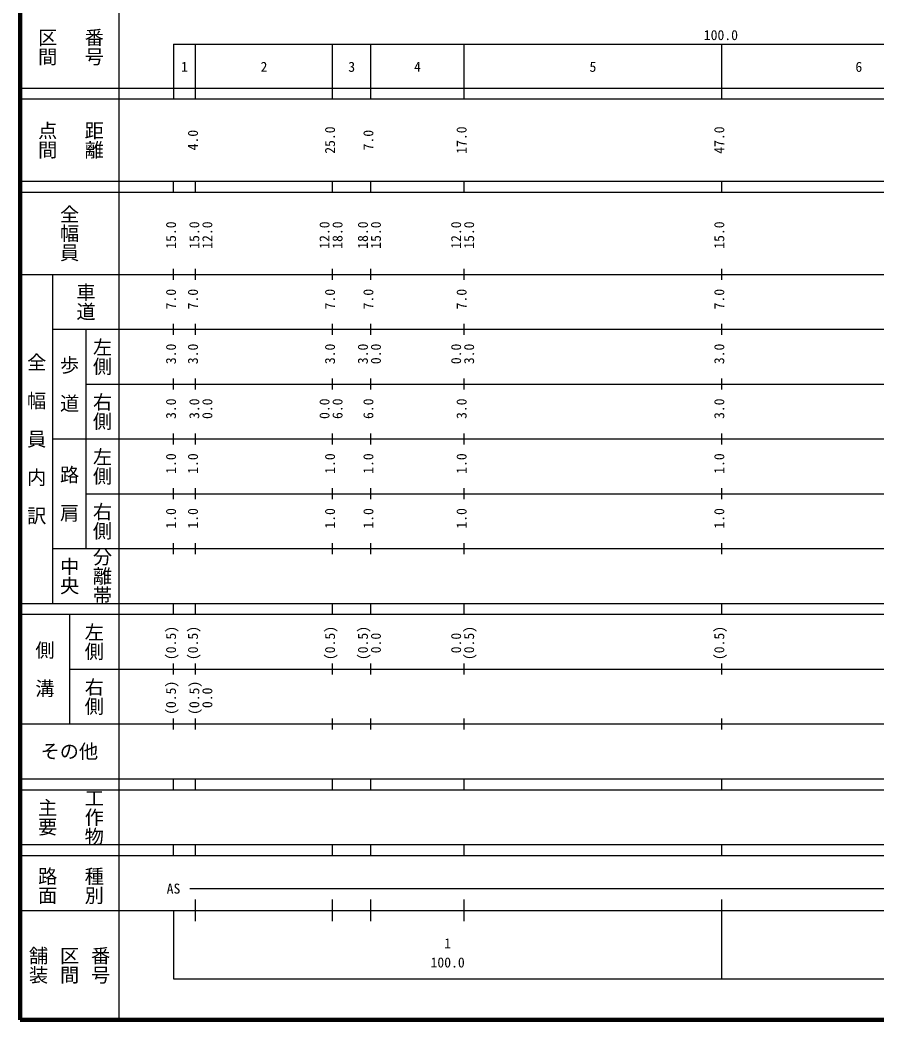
# Model space of a CAD drawing. Units: millimetres on the paper, enlarged 1000 times. Extents: x 40000 to 680000, y 20000 to 380000.
# Drawn here: x 40000 to 196314, y 20000 to 202409 of the extents above; entities that cross this region are included whole.
import ezdxf
from ezdxf.enums import TextEntityAlignment as Align

# ---------------------------------------------------------------- set-up
doc = ezdxf.new("R2010")
doc.units = ezdxf.units.MM
doc.header["$LTSCALE"] = 1000
doc.layers.add('M-TTL', color=2, linetype='Continuous', lineweight=140)
doc.layers.add('M-TTL-BAND', color=7, linetype='Continuous', lineweight=25)
doc.styles.add('@ＭＳ ゴシック', font='')
doc.styles.add('ＭＳ ゴシック', font='')
doc.styles.get('@ＭＳ ゴシック').set_extended_font_data('@MS Gothic')
doc.styles.get('ＭＳ ゴシック').set_extended_font_data('MS Gothic')

msp = doc.modelspace()

# ---------------------------------------------------------------- linework, layer by layer
at = {"layer": 'M-TTL'}
for p, q in [((40000, 380000), (40000, 20000)), ((40000, 20000), (680000, 20000))]:
    msp.add_line(p, q, dxfattribs=at)
at = {"layer": 'M-TTL-BAND'}
for p, q in [((58000, 370000), (58000, 20000)), ((68000, 198000), (579000, 198000)), ((68000, 198000), (68000, 188000)), ((72000, 188000), (72000, 198000)), ((97000, 188000), (97000, 198000)), ((104000, 188000), (104000, 198000)), ((121000, 188000), (121000, 198000)), ((168000, 188000), (168000, 198000)), ((40000, 190000), (579000, 190000)), ((40000, 188000), (579000, 188000)), ((40000, 173000), (579000, 173000)), ((68000, 171000), (68000, 173000)), ((72000, 171000), (72000, 173000)), ((97000, 171000), (97000, 173000)), ((104000, 171000), (104000, 173000)), ((121000, 171000), (121000, 173000)), ((168000, 171000), (168000, 173000)), ((40000, 171000), (579000, 171000)), ((68000, 155000), (68000, 157000)), ((72000, 155000), (72000, 157000)), ((97000, 155000), (97000, 157000)), ((104000, 155000), (104000, 157000)), ((121000, 155000), (121000, 157000)), ((168000, 155000), (168000, 157000)), ((40000, 156000), (579000, 156000)), ((46000, 96000), (46000, 156000)), ((46000, 146000), (579000, 146000)), ((52000, 146000), (52000, 106000)), ((68000, 145000), (68000, 147000)), ((72000, 145000), (72000, 147000)), ((97000, 145000), (97000, 147000)), ((104000, 145000), (104000, 147000)), ((121000, 145000), (121000, 147000)), ((168000, 145000), (168000, 147000)), ((68000, 135000), (68000, 137000)), ((72000, 135000), (72000, 137000)), ((97000, 135000), (97000, 137000)), ((104000, 135000), (104000, 137000)), ((121000, 135000), (121000, 137000)), ((168000, 135000), (168000, 137000)), ((52000, 136000), (579000, 136000)), ((46000, 126000), (579000, 126000)), ((68000, 125000), (68000, 127000)), ((72000, 125000), (72000, 127000)), ((97000, 125000), (97000, 127000)), ((104000, 125000), (104000, 127000)), ((121000, 125000), (121000, 127000)), ((168000, 125000), (168000, 127000)), ((68000, 115000), (68000, 117000)), ((72000, 115000), (72000, 117000)), ((97000, 115000), (97000, 117000)), ((104000, 115000), (104000, 117000)), ((121000, 115000), (121000, 117000)), ((168000, 115000), (168000, 117000)), ((52000, 116000), (579000, 116000)), ((46000, 106000), (579000, 106000)), ((68000, 105000), (68000, 107000)), ((72000, 105000), (72000, 107000)), ((97000, 105000), (97000, 107000)), ((104000, 105000), (104000, 107000)), ((121000, 105000), (121000, 107000)), ((168000, 105000), (168000, 107000)), ((40000, 96000), (579000, 96000)), ((68000, 94000), (68000, 96000)), ((72000, 94000), (72000, 96000)), ((97000, 94000), (97000, 96000)), ((104000, 94000), (104000, 96000)), ((121000, 94000), (121000, 96000)), ((168000, 94000), (168000, 96000)), ((40000, 94000), (579000, 94000)), ((49000, 94000), (49000, 74000)), ((49000, 84000), (579000, 84000)), ((68000, 83000), (68000, 85000)), ((72000, 83000), (72000, 85000)), ((97000, 83000), (97000, 85000)), ((104000, 83000), (104000, 85000)), ((121000, 83000), (121000, 85000)), ((168000, 83000), (168000, 85000)), ((68000, 73000), (68000, 75000)), ((72000, 73000), (72000, 75000)), ((97000, 73000), (97000, 75000)), ((104000, 73000), (104000, 75000)), ((121000, 73000), (121000, 75000)), ((168000, 73000), (168000, 75000)), ((40000, 74000), (579000, 74000)), ((40000, 64000), (579000, 64000)), ((68000, 62000), (68000, 64000)), ((72000, 62000), (72000, 64000)), ((97000, 62000), (97000, 64000)), ((104000, 62000), (104000, 64000)), ((121000, 62000), (121000, 64000)), ((168000, 62000), (168000, 64000)), ((40000, 62000), (579000, 62000)), ((40000, 52000), (579000, 52000)), ((68000, 50000), (68000, 52000)), ((72000, 50000), (72000, 52000)), ((97000, 50000), (97000, 52000)), ((104000, 50000), (104000, 52000)), ((121000, 50000), (121000, 52000)), ((168000, 50000), (168000, 52000)), ((40000, 50000), (579000, 50000)), ((71000, 44000), (565000, 44000)), ((72000, 38000), (72000, 42000)), ((97000, 38000), (97000, 42000)), ((104000, 38000), (104000, 42000)), ((121000, 38000), (121000, 42000)), ((168000, 27500), (168000, 42000)), ((40000, 40000), (579000, 40000)), ((68000, 40000), (68000, 27500)), ((68000, 27500), (579000, 27500))]:
    msp.add_line(p, q, dxfattribs=at)

# ---------------------------------------------------------------- texts
at = {"layer": 'M-TTL-BAND', "style": '@ＭＳ ゴシック'}
for s, p in [('番号', (53500, 197500)), ('区間', (45000, 197500)), ('点間', (45000, 180500)), ('距離', (53500, 180500)), ('全幅員', (49000, 163500)), ('車道', (52000, 151000)), ('左側', (55000, 141000)), ('全\u3000幅\u3000員\u3000内\u3000訳', (43000, 126000)), ('歩\u3000道', (49000, 136000)), ('右側', (55000, 131000)), ('左側', (55000, 121000)), ('路\u3000肩', (49000, 116000)), ('右側', (55000, 111000)), ('分離帯', (55000, 101000)), ('中央', (49000, 101000)), ('左側', (53500, 89000)), ('側\u3000溝', (44500, 84000)), ('右側', (53500, 79000)), ('主要', (45000, 57000)), ('工作物', (53500, 57000)), ('路面', (45000, 44500)), ('種別', (53500, 44500)), ('舗装', (43333, 30000)), ('区間', (49000, 30000)), ('番号', (54667, 30000))]:
    msp.add_text(s, height=2566, rotation=270, dxfattribs=at).set_placement(p, align=Align.MIDDLE_CENTER)
at = {"layer": 'M-TTL-BAND', "style": 'ＭＳ ゴシック'}
for s, p in [('100.0', (167844, 198195)), ('1', (70000, 192405)), ('2', (84500, 192405)), ('3', (100500, 192405)), ('4', (112500, 192405)), ('5', (144500, 192405)), ('6', (193000, 192405)), ('AS', (68000, 42500)), ('1', (118000, 32523)), ('100.0', (118000, 29033))]:
    msp.add_text(s, height=1833, dxfattribs=at).set_placement(p, align=Align.BOTTOM_CENTER)
for s, p in [('25.0', (98000, 180500)), ('17.0', (122000, 180500)), ('47.0', (169000, 180500)), ('4.0', (73000, 180500)), ('7.0', (105000, 180500)), ('15.0', (69000, 163174)), ('15.0', (73250, 163174)), ('12.0', (75620, 163174)), ('12.0', (97000, 163174)), ('18.0', (99370, 163174)), ('18.0', (104000, 163174)), ('15.0', (106370, 163174)), ('12.0', (121000, 163174)), ('15.0', (123370, 163174)), ('15.0', (169000, 163174)), ('7.0', (69000, 151500)), ('7.0', (73000, 151500)), ('7.0', (98000, 151500)), ('7.0', (105000, 151500)), ('7.0', (122000, 151500)), ('7.0', (169000, 151500)), ('3.0', (69000, 141500)), ('3.0', (73000, 141500)), ('3.0', (98000, 141500)), ('3.0', (104000, 141500)), ('0.0', (106370, 141500)), ('0.0', (121000, 141500)), ('3.0', (123370, 141500)), ('3.0', (169000, 141500)), ('3.0', (69000, 131500)), ('3.0', (73250, 131500)), ('0.0', (75620, 131500)), ('0.0', (97000, 131500)), ('6.0', (99370, 131500)), ('6.0', (105000, 131500)), ('3.0', (122000, 131500)), ('3.0', (169000, 131500)), ('1.0', (69000, 121500)), ('1.0', (73000, 121500)), ('1.0', (98000, 121500)), ('1.0', (105000, 121500)), ('1.0', (122000, 121500)), ('1.0', (169000, 121500)), ('1.0', (69000, 111500)), ('1.0', (73000, 111500)), ('1.0', (98000, 111500)), ('1.0', (105000, 111500)), ('1.0', (122000, 111500)), ('1.0', (169000, 111500)), ('(0.5)', (69000, 88764)), ('(0.5)', (73000, 88764)), ('(0.5)', (98000, 88764)), ('(0.5)', (104000, 88764)), ('(0.5)', (123370, 88764)), ('(0.5)', (169000, 88764)), ('0.0', (106370, 88764)), ('0.0', (121000, 88764)), ('(0.5)', (69000, 78764)), ('(0.5)', (73250, 78764)), ('0.0', (75620, 78764))]:
    msp.add_text(s, height=1833, rotation=90, dxfattribs=at).set_placement(p, align=Align.BOTTOM_CENTER)
msp.add_text('その他', height=2566, dxfattribs=at).set_placement((49000, 69000), align=Align.MIDDLE_CENTER)

doc.saveas('drawing.dxf')
